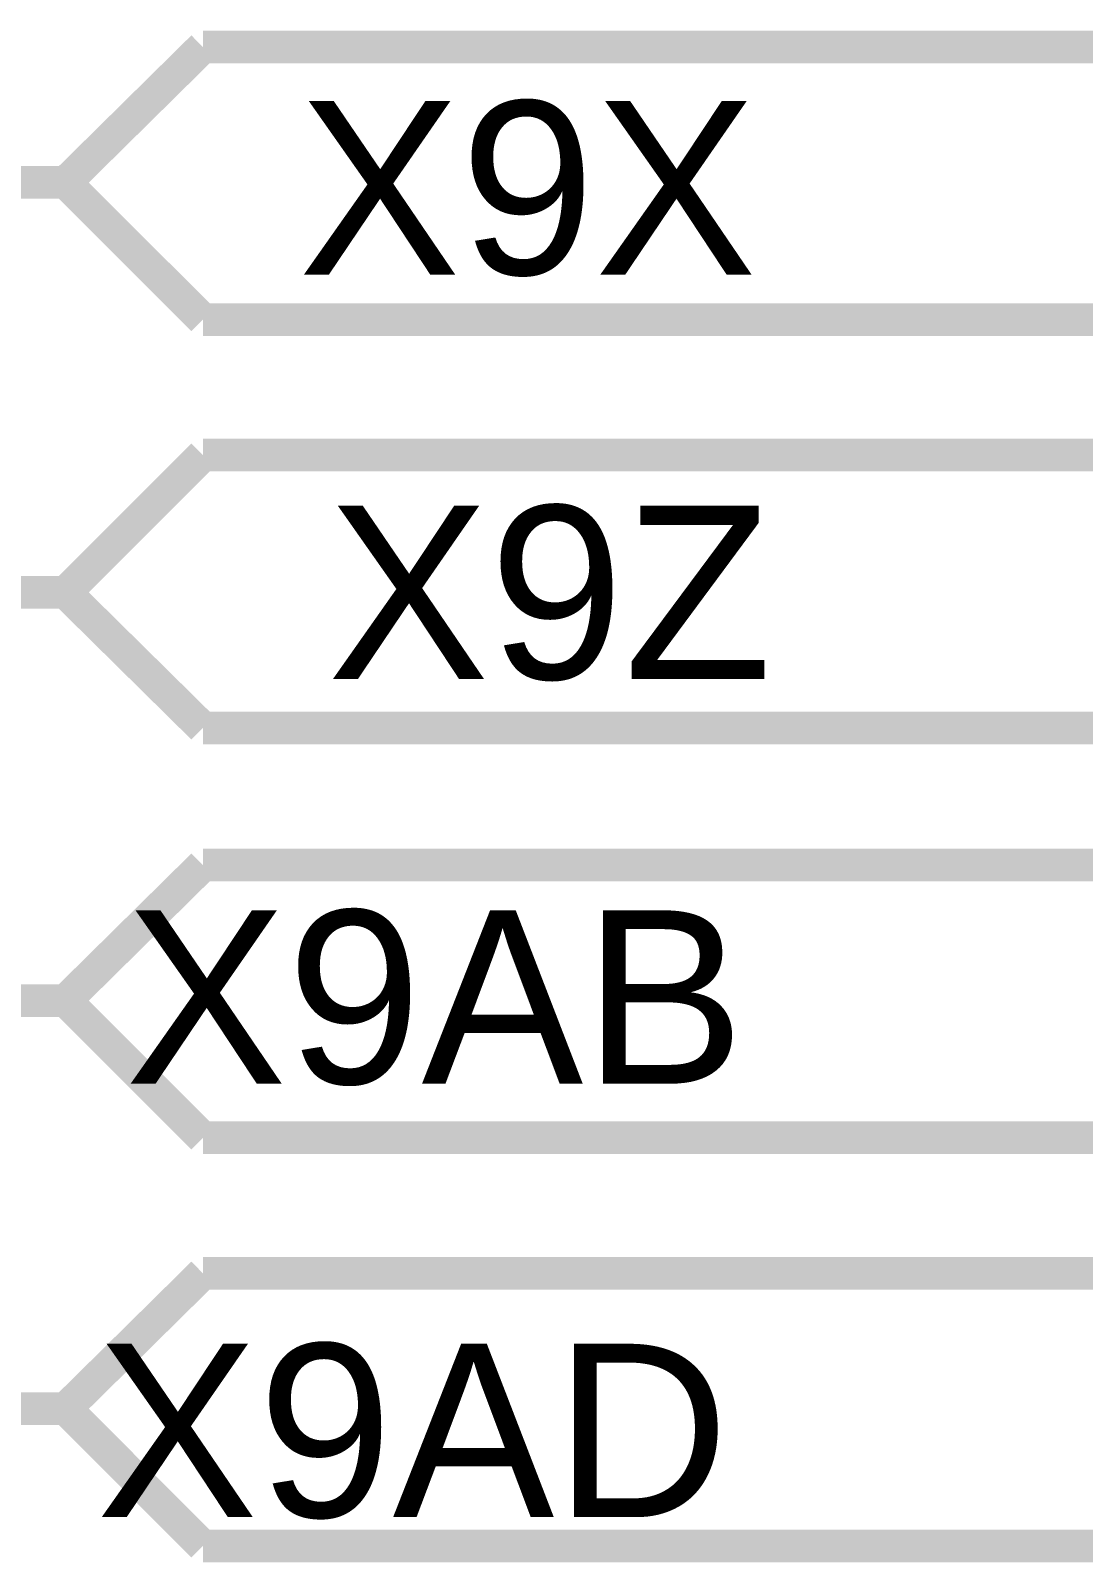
# Model space of a CAD drawing. Header units: millimetres. Extents: x -2024 to 917, y -725 to 13.
# Drawn here: x -1673.1 to -1663.46, y -428.07 to -414.03 of the extents above; entities that cross this region are included whole.
import ezdxf

# ---------------------------------------------------------------- set-up
doc = ezdxf.new("R2010")
doc.units = ezdxf.units.MM
doc.styles.get("Standard").update_dxf_attribs({"font": 'arial.ttf'})

msp = doc.modelspace()

# ---------------------------------------------------------------- linework, layer by layer
at = {"color": 7, "const_width": 0.3}
for points in [[(-1672.784, -415.419), (-1671.526, -414.177)], [(-1671.526, -414.177), (-1646.55, -414.177)], [(-1672.784, -415.419), (-1675.283, -415.419)], [(-1671.526, -416.677), (-1672.784, -415.419)], [(-1646.55, -416.677), (-1671.526, -416.677)], [(-1672.784, -419.178), (-1671.526, -417.919)], [(-1671.526, -417.919), (-1646.55, -417.919)], [(-1672.784, -419.178), (-1675.283, -419.178)], [(-1671.526, -420.42), (-1672.784, -419.178)], [(-1646.55, -420.42), (-1671.526, -420.42)], [(-1672.784, -422.92), (-1671.526, -421.678)], [(-1671.526, -421.678), (-1646.55, -421.678)], [(-1672.784, -422.92), (-1675.283, -422.92)], [(-1671.526, -424.178), (-1672.784, -422.92)], [(-1646.55, -424.178), (-1671.526, -424.178)], [(-1672.784, -426.662), (-1671.526, -425.42)], [(-1671.526, -425.42), (-1646.55, -425.42)], [(-1672.784, -426.662), (-1675.283, -426.662)], [(-1671.526, -427.921), (-1672.784, -426.662)], [(-1646.55, -427.921), (-1671.526, -427.921)]]:
    msp.add_lwpolyline(points, dxfattribs=at)

# ---------------------------------------------------------------- texts
at = {"color": 7}
for s, p in [('X9X', (-1670.649, -416.263)), ('X9Z', (-1670.384, -419.972)), ('X9AB', (-1672.238, -423.682)), ('X9AD', (-1672.503, -427.656))]:
    msp.add_text(s, height=1.5897, dxfattribs=at).set_placement(p)

doc.saveas('drawing.dxf')
